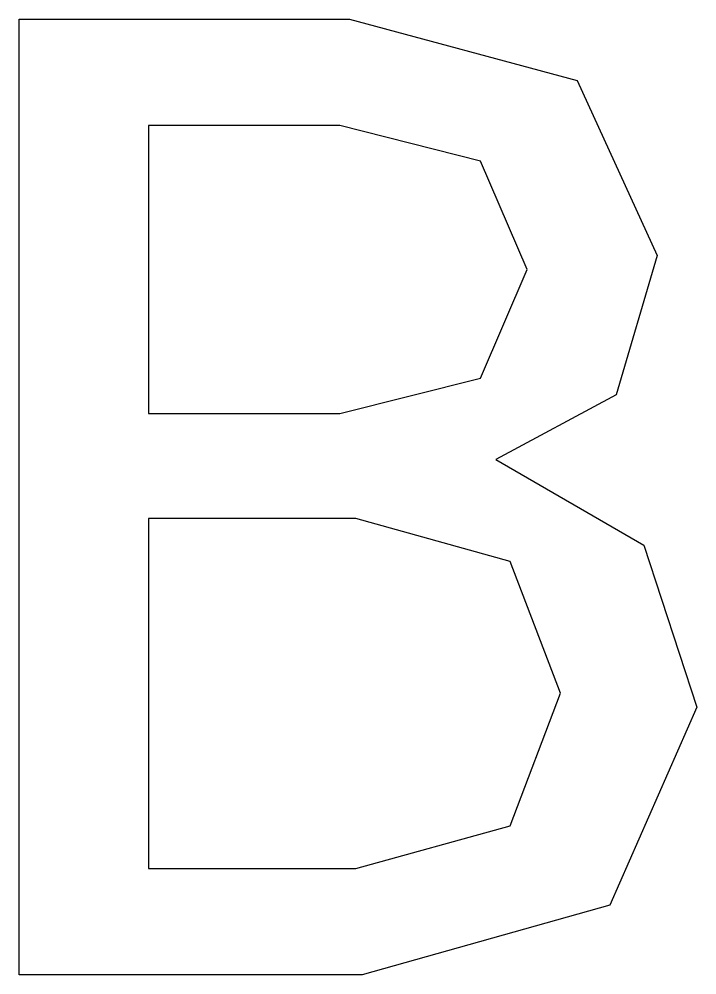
# Model space of a CAD drawing. Extents: x -2.68 to 3.15, y -3.67 to 4.56.
import ezdxf

# ---------------------------------------------------------------- set-up
doc = ezdxf.new("R2010")
doc.units = 0
doc.layers.get('0').update_dxf_attribs({"linetype": 'CONTINUOUS'})

msp = doc.modelspace()

# ---------------------------------------------------------------- linework, layer by layer
at = {"color": 7}
for points in [[(-2.684418, 4.559351), (0.159852, 4.559351), (2.122179, 4.030184), (2.811198, 2.525367), (2.45842, 1.323718), (1.422135, 0.76699), (2.695443, 0.028361), (3.152951, -1.366212), (2.403299, -3.069469), (0.270095, -3.670294), (-2.684418, -3.670294), (-2.684418, 4.559351)], [(-1.570963, 3.644333), (-1.570963, 1.163865), (0.07717, 1.163865), (1.289844, 1.467033), (1.692231, 2.404099), (1.289844, 3.335652), (0.07717, 3.644333), (-1.570963, 3.644333)], [(-1.570963, 0.25987), (-1.570963, -2.755276), (0.214974, -2.755276), (1.543403, -2.385963), (1.978863, -1.244947), (1.543403, -0.109443), (0.214974, 0.25987), (-1.570963, 0.25987)]]:
    msp.add_lwpolyline(points, dxfattribs=at)

doc.saveas('drawing.dxf')
